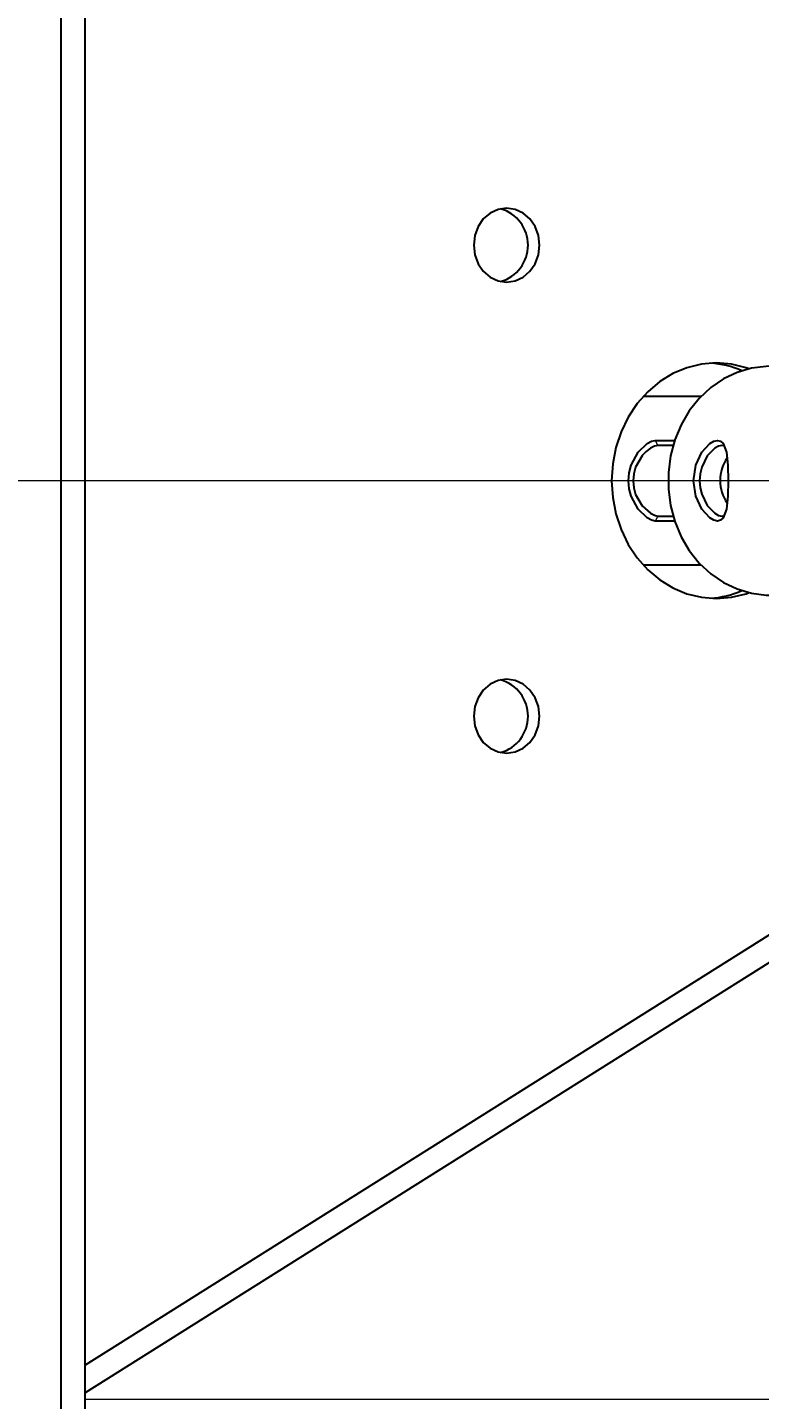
# Paper-space layout 'Лист1' of a CAD drawing. Header units: millimetres. Extents: x 0 to 594, y -1 to 420.
# Drawn here: x 181.35 to 186.78, y 66.14 to 76.34 of the extents above; entities that cross this region are included whole.
import ezdxf

# ---------------------------------------------------------------- set-up
doc = ezdxf.new("R2010")
doc.units = ezdxf.units.MM
doc.linetypes.add('SLD-Осевая', pattern=[19.05, 15.24, -1.27, 1.27, -1.27])
doc.linetypes.add('SLD-Сплошная', pattern=[0])
doc.styles.add('SLDTEXTSTYLE1', font='')
doc.styles.add('SLDTEXTSTYLE2', font='')
doc.styles.get('SLDTEXTSTYLE1').set_extended_font_data('ГОСТ тип А', italic=True)
doc.styles.get('SLDTEXTSTYLE2').set_extended_font_data('ГОСТ тип А')
doc.dimstyles.new('SLDDIMSTYLE2', dxfattribs={"dimtxt": 3.5, "dimasz": 3, "dimexe": 0, "dimexo": 0.0625, "dimgap": 0.875, "dimtad": 0, "dimtih": 1, "dimtoh": 1, "dimdec": 0, "dimlfac": 20, "dimrnd": 1e-09, "dimzin": 12, "dimdsep": 46, "dimtxsty": 'SLDTEXTSTYLE1', "dimsah": 1, "dimcen": 0, "dimadec": 0, "dimazin": 3, "dimtfac": 1, "dimtmove": 0, "dimatfit": 3, "dimfxl": 1, "dimfrac": 2, "dimtolj": 1, "dimtzin": 12, "dimarcsym": 0})

# ---------------------------------------------------------------- blocks, each defined once
blk = doc.blocks.new('_D_2')
at = {"color": 7, "linetype": 'SLD-Сплошная', "lineweight": 0, "transparency": 16777216}
for p, q in [((170.279, 113.963), (148.273, 113.963)), ((180.609, 103.446), (170.279, 113.963)), ((240.48, 42.49), (180.609, 103.446)), ((240.48, 42.49), (242.582, 40.35))]:
    blk.add_line(p, q, dxfattribs=at)
at = {"color": 7, "linetype": 'SLD-Сплошная', "lineweight": 18, "transparency": 16777216}
for points in [[(180.609, 103.446), (178.863, 105.937), (178.15, 105.236)], [(240.48, 42.49), (242.226, 40), (242.939, 40.7)]]:
    blk.add_solid(points, dxfattribs=at)
at = {"color": 7, "linetype": 'SLD-Сплошная', "lineweight": 18, "transparency": 16777216, "char_height": 3.5, "attachment_point": 1, "style": 'SLDTEXTSTYLE2'}
for s, insert in [('%%c', (148.273, 118.475)), ('1710', (153.376, 118.5)), ('.*', (164.07, 118.5))]:
    blk.add_mtext(s, dxfattribs=dict(at, insert=insert))
blk = doc.blocks.new('SW_CENTERMARKSYMBOL_0')
at = {"color": 0, "linetype": 'SLD-Сплошная', "lineweight": 18}
blk.add_line((-0.25, 0), (-134.03, 0), dxfattribs=at)

psp = doc.layouts.new('Лист1')

# ---------------------------------------------------------------- linework, layer by layer
at = {"color": 7, "linetype": 'SLD-Сплошная', "lineweight": 25}
for p, q in [((181.5952, 64.9681), (181.5952, 80.9681)), ((181.7734, 64.9681), (181.7734, 80.9681)), ((186.3485, 73.5931), (185.9189, 73.5931)), ((186.0098, 73.2676), (186.153, 73.2676)), ((186.1415, 73.2306), (186.0294, 73.2306)), ((186.0294, 72.7056), (186.1415, 72.7056)), ((186.153, 72.6686), (186.0098, 72.6686)), ((185.9189, 72.3431), (186.3485, 72.3431)), ((187.7636, 70.1653), (181.7734, 66.3967)), ((187.8004, 69.9826), (181.7734, 66.1908))]:
    psp.add_line(p, q, dxfattribs=at)
at = {"color": 8, "linetype": 'SLD-Сплошная', "lineweight": 18}
for p, q in [((186.0098, 73.2676), (186.0294, 73.2306)), ((186.0294, 72.7056), (186.0098, 72.6686)), ((191.5244, 66.1409), (181.7734, 66.1409))]:
    psp.add_line(p, q, dxfattribs=at)
at = {"color": 7, "linetype": 'SLD-Сплошная', "lineweight": 25, "flags": 128}
for points in [[(184.6603, 74.7181), (184.6686, 74.6469), (184.6931, 74.5806), (184.732, 74.5237), (184.7828, 74.48), (184.8419, 74.4525), (184.9053, 74.4431), (184.9687, 74.4525), (185.0278, 74.48), (185.0785, 74.5237), (185.1175, 74.5806), (185.142, 74.6469), (185.1503, 74.7181), (185.142, 74.7893), (185.1175, 74.8556), (185.0785, 74.9126), (185.0278, 74.9563), (184.9687, 74.9838), (184.9053, 74.9931), (184.8419, 74.9838), (184.7828, 74.9563), (184.732, 74.9126), (184.6931, 74.8556), (184.6686, 74.7893), (184.6603, 74.7181)], [(186.7063, 73.8), (186.6842, 73.8077), (186.5755, 73.8342), (186.4645, 73.8431), (186.3536, 73.8342), (186.2449, 73.8077), (186.1407, 73.7641), (186.043, 73.7042), (185.954, 73.6294), (185.8753, 73.5411), (185.8087, 73.4412), (185.7554, 73.3316), (185.7165, 73.2146), (185.6929, 73.0926), (185.6849, 72.9681)], [(186.8618, 73.8181), (186.8341, 73.8176), (186.7242, 73.804), (186.6173, 73.7726), (186.5155, 73.7241), (186.4211, 73.6594), (186.3361, 73.58), (186.2623, 73.4876), (186.2013, 73.3841), (186.1544, 73.2718), (186.1226, 73.1529), (186.1065, 73.0302), (186.1065, 72.9061), (186.1226, 72.7833), (186.1544, 72.6645), (186.2013, 72.5521), (186.2623, 72.4486), (186.3361, 72.3562), (186.4211, 72.2768), (186.5155, 72.2122), (186.6173, 72.1636), (186.7242, 72.1323), (186.8341, 72.1187), (186.8618, 72.1181)], [(186.0098, 72.6686), (185.9812, 72.6745), (185.9487, 72.6919), (185.8825, 72.7562), (185.831, 72.8522), (185.8163, 72.9087), (185.8112, 72.9677), (185.8162, 73.0271), (185.8309, 73.0837), (185.8824, 73.1799), (185.9485, 73.2443), (185.981, 73.2616), (186.0098, 73.2676)], [(186.0294, 73.2306), (186.0029, 73.2254), (185.9729, 73.2102), (185.9416, 73.186), (185.9262, 73.1708), (185.9187, 73.1625), (185.9132, 73.156), (185.9119, 73.1544), (185.9115, 73.1539), (185.9114, 73.1538), (185.9114, 73.1538), (185.9114, 73.1538), (185.9114, 73.1538), (185.8633, 73.0694), (185.8495, 73.0198), (185.8448, 72.9677), (185.8496, 72.9161), (185.8634, 72.8665), (185.9115, 72.7824), (185.973, 72.726), (186.0031, 72.7108), (186.0294, 72.7056)], [(186.5519, 72.9681), (186.5489, 72.8528), (186.5378, 72.7562), (186.5133, 72.6916), (186.4943, 72.6744), (186.4709, 72.6686), (186.4434, 72.6744), (186.4136, 72.6916), (186.3544, 72.7564), (186.3095, 72.853), (186.2926, 72.968), (186.3095, 73.0832), (186.3544, 73.1799), (186.4136, 73.2446), (186.4433, 73.2618), (186.4708, 73.2676), (186.4943, 73.2618), (186.5133, 73.2446), (186.5378, 73.1799), (186.5489, 73.0833), (186.5519, 72.9681)], [(186.52, 73.2268), (186.5038, 73.2306), (186.4785, 73.2255), (186.451, 73.2105), (186.396, 73.1537), (186.3541, 73.069), (186.3424, 73.0196), (186.3383, 72.968), (186.3424, 72.9163), (186.3541, 72.8672), (186.3959, 72.7826), (186.4509, 72.7258), (186.4785, 72.7107), (186.5039, 72.7056), (186.52, 72.7095)], [(185.6849, 72.9681), (185.6929, 72.8436), (185.7165, 72.7216), (185.7554, 72.6046), (185.8087, 72.4951), (185.8753, 72.3951), (185.954, 72.3068), (186.043, 72.232), (186.1407, 72.1722), (186.2449, 72.1286), (186.3536, 72.102), (186.4645, 72.0931), (186.5755, 72.102), (186.6842, 72.1286), (186.7063, 72.1362)], [(184.6603, 71.2181), (184.6686, 71.1469), (184.6931, 71.0806), (184.732, 71.0237), (184.7828, 70.98), (184.8419, 70.9525), (184.9053, 70.9431), (184.9687, 70.9525), (185.0278, 70.98), (185.0785, 71.0237), (185.1175, 71.0806), (185.142, 71.1469), (185.1503, 71.2181), (185.142, 71.2893), (185.1175, 71.3556), (185.0785, 71.4126), (185.0278, 71.4563), (184.9687, 71.4838), (184.9053, 71.4931), (184.8419, 71.4838), (184.7828, 71.4563), (184.732, 71.4126), (184.6931, 71.3556), (184.6686, 71.2893), (184.6603, 71.2181)]]:
    psp.add_lwpolyline(points, dxfattribs=at)
at = {"color": 7, "linetype": 'SLD-Осевая', "lineweight": 18}
psp.add_circle((210.5445, 72.9681), 42.7205, dxfattribs=at)
at = {"color": 7, "linetype": 'SLD-Сплошная', "lineweight": 25}
for centre, radius, start, end in [((210.5445, 72.9681), 35, 270, 168.46304), ((184.783, 74.7181), 0.281, 285.88208, 74.11792), ((186.372, 73.1353), 0.7079, 66.63079, 86.18476), ((186.789, 72.9692), 0.2983, 145.65509, 214.41299), ((186.372, 72.801), 0.7079, 273.81524, 293.36921), ((184.783, 71.2181), 0.281, 285.88208, 74.11792)]:
    psp.add_arc(centre, radius, start, end, dxfattribs=at)
at = {"color": 8, "linetype": 'SLD-Сплошная', "lineweight": 18}
psp.add_arc((210.5445, 72.9681), 33.5947, 270, 165.78423, dxfattribs=at)

# ---------------------------------------------------------------- block references
at = {"color": 7, "linetype": 'SLD-Сплошная', "lineweight": 18}
psp.add_blockref('SW_CENTERMARKSYMBOL_0', (210.5445, 72.9681), dxfattribs=at)

# ---------------------------------------------------------------- dimensions: what is measured, and where the dimension line sits
dim = psp.add_diameter_dim_2p(p1=(180.6089, 103.4461), p2=(240.4801, 42.4902), text='<>.*', dimstyle='SLDDIMSTYLE2', dxfattribs=at)
dim.commit()
dim.dimension.update_dxf_attribs({"geometry": '_D_2', "text_midpoint": (157.7758, 116.7343), "dimtype": 163})

doc.saveas('drawing.dxf')
